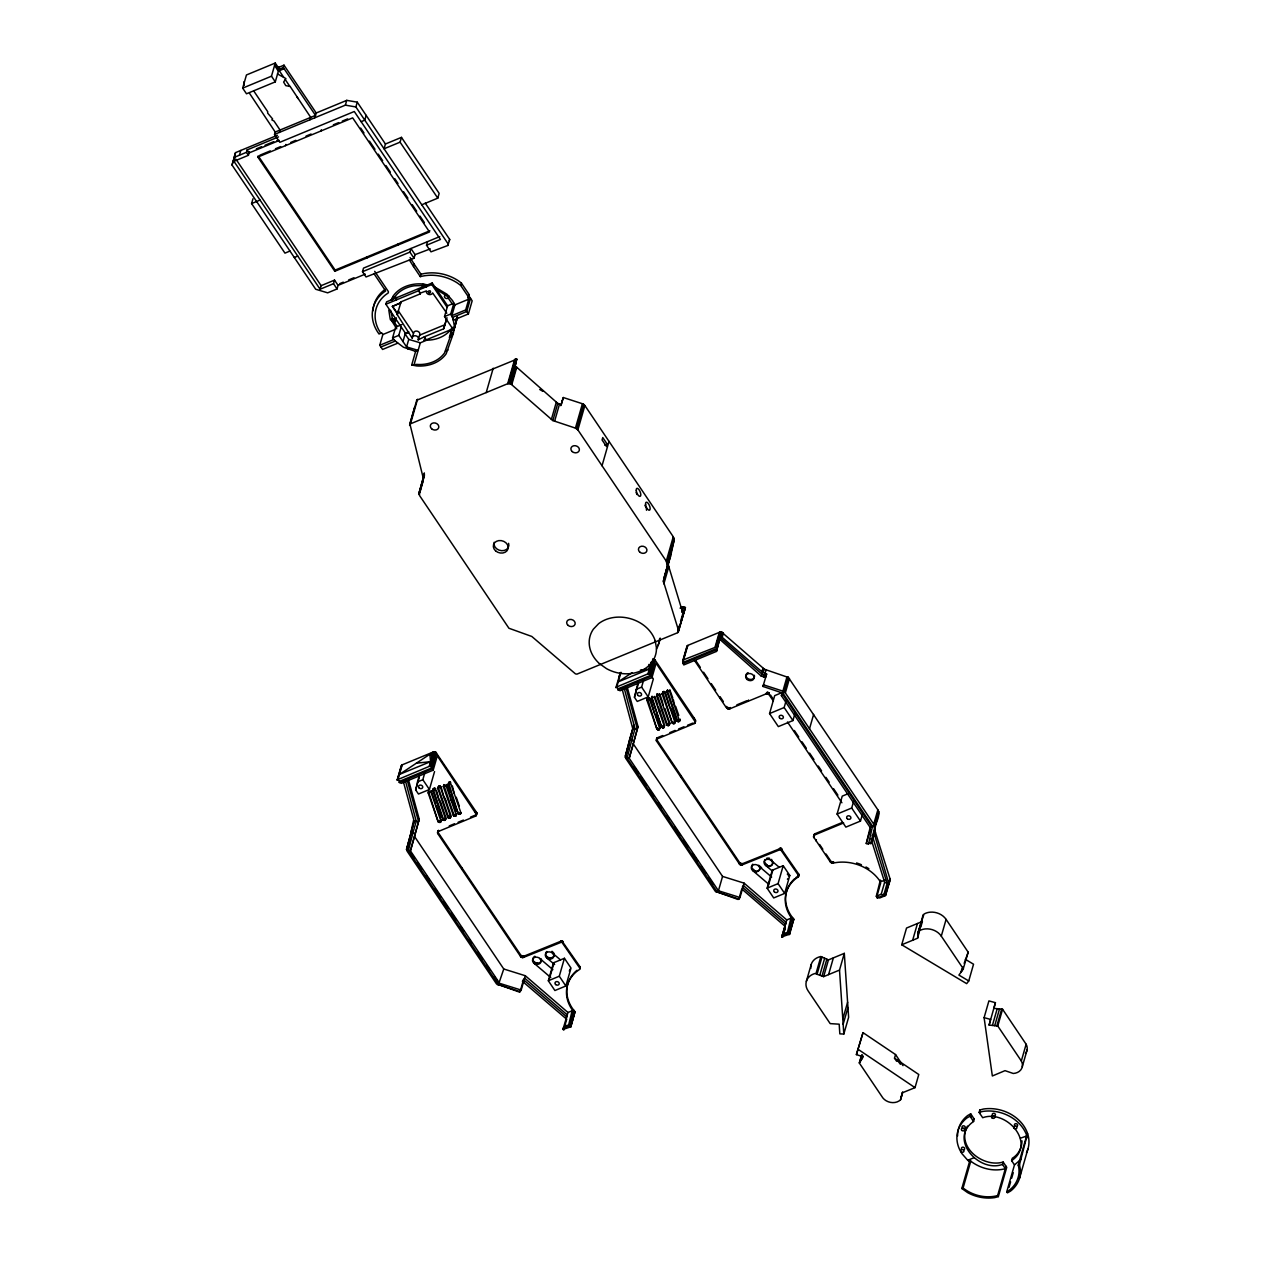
<?xml version="1.0" encoding="UTF-8"?>
<svg xmlns="http://www.w3.org/2000/svg" width="1261" height="1261" viewBox="0 0 1261 1261"><rect width="100%" height="100%" fill="white"/><g stroke="black" fill="none" stroke-linecap="round" stroke-linejoin="round"><path stroke-width="1.5" d="M560.782 405.679L563.304 397.53L582.424 403.741L584.868 405.522L673.264 536.776L674.036 540.606L663.428 581.416L678.528 630.437L677.315 632.849L576.939 674.131L575.442 673.863L531.795 636.458L508.924 628.246L419.677 495.731L419.109 492.783L424.232 474.01M670.411 557.047L674.036 540.606M873.999 832.859L888.989 884.119L884.655 882.259L870.988 838.817M887.366 886.909L890.124 879.106L875.449 832.528C872.975 824.915 881.565 817.002 877.861 809.814L788.424 677.488L764.45 669.244L721.796 632.265L719.29 632.376L687.797 645.411L687.087 647.728M563.241 1028.755L569.72 1026.202L570.051 1025.004L570.886 1026.785L562.958 1029.449L563.856 1026.848L568.664 1024.878L572.336 1009.982A38.744 31.667 16 0 1 576.671 971.474L579.587 969.425L579.713 968.038L561.728 942.062L523.551 957.398L520.856 956.91L437.662 833.489L438.261 831.519L475.444 816.151L476.532 814.59L437.299 755.828L433.185 770.187L401.376 783.333L399.248 782.466L399.595 781.284L432.602 767.618L429.686 766.199L397.341 779.787L399.595 781.284M782.372 934.968L788.85 932.415L789.67 934.196L781.757 936.86L782.64 934.275L787.447 932.289L791.12 917.409A38.744 31.667 16 0 1 795.47 878.901L798.465 876.742L798.512 875.449L780.512 849.473L742.335 864.81L739.655 864.321L656.445 740.916L657.044 738.946L694.244 723.562L695.331 722.017L656.083 663.254L651.969 677.598L620.16 690.744L618.048 689.893L618.379 688.695L651.385 675.045L648.485 673.626L616.125 687.198L618.379 688.695M782.356 692.226L781.379 695.646L870.169 827.468L866.275 843.53L868.498 844.098L872.533 826.16L782.971 693.187L762.968 686.441L766.625 674.068L761.912 671.766L720.394 635.765L716.484 651.417L683.761 664.941L682.674 661.19L683.683 659.755L717.304 646.53L721.418 632.187M694.244 723.562L695.347 719.842L655.326 660.417L652.599 659.267M965.359 959.322L973.539 964.224L968.747 980.963L966.667 983.643L901.725 944.773L917.598 938.216L918.355 931.422L923.982 914.099A15.085 12.326 16 0 1 930.192 912.176L932.478 912.129A15.085 12.326 16 0 1 946.097 919.395L968.18 952.197L963.105 969.331M923.147 914.682L918.26 932.431M667.053 564.975L666.281 561.129L577.885 429.891L575.442 428.11L552.854 420.575L510.563 383.707L507.694 383.707L409.935 424.043L423.16 477.746M868.498 844.098L868.845 842.915L870.91 843.625L874.535 827.988L873.747 824.158L785.351 692.904L782.908 691.123L763.535 684.833L762.968 686.441M438.261 831.519L438.607 830.337L438.008 832.292L521.203 955.712L523.882 956.201L561.854 940.816L580.06 966.84L579.824 968.322M406.531 849.347L414.286 820.785L406.531 849.347L407.208 851.317L496.456 983.832L519.327 992.06L520.43 990.468M410.755 834.01L410.708 835.507M625.424 755.78L625.992 758.728L715.255 891.259L738.111 899.471L739.214 897.879L738.883 899.077L717.21 892.031L627.111 758.239L631.95 739.498L629.665 739.293L625.424 755.78L633.589 726.399L629.475 740.759M625.377 757.278L629.538 741.436M410.692 833.332L413.75 819.634L403.347 781.631M514.52 368.165L514.756 366.32L516.758 367.266L557.772 403.378L561.255 404.702L563.304 397.53M516.238 362.191L510.563 383.707M416.571 400.32L516.821 359.149L510.201 383.596M716.484 651.417L720.157 637.609L762.274 674.414L764.324 675.108L766.168 670.001M717.304 646.53L717.068 648.375L683.178 662.388M427.558 284.891L422.514 283.961A34.756 28.404 16 0 0 393.101 296.13C390.012 306.612 395.702 291.701 392.124 299.172M396.238 299.472L395.197 297.391L392.313 297.817M402.968 341.542L405.38 333.172L385.882 304.232L386.575 301.852L432.224 282.968L447.608 305.808L444.518 316.558L452.21 328.033L451.533 332.983L444.566 352.891A32.912 26.891 16 0 1 416.729 364.413L411.716 365.012L415.61 351.425L418.148 350.369L420.307 342.834L426.328 340.344L424.468 336.734L443.651 328.806L447.009 317.756M456.104 322.17L453.629 330.445L457.554 317.157L455.678 323.257M456.86 319.537L457.239 316.763M432.822 790.253L442.8 819.682L444.897 820.312L445.574 818.925L435.628 790.158C434.604 788.046 431.577 791.561 433.311 788.755M433.169 789.055L443.131 818.484L445.779 818.688M443.368 786.423L444.471 785.256L446.205 785.997L456.151 814.748L455.473 816.151L453.377 815.52L443.415 786.754L443.888 784.594M443.746 784.894L453.724 814.322C455.552 817.096 457.932 811.186 456.025 815.725M448.081 784.468L449.2 783.302L450.934 784.027L460.88 812.793L460.202 814.18L458.106 813.566L448.144 784.799L448.853 782.387L448.144 784.799M541.032 961.055L540.906 961.97A4.319 3.531 16 0 1 537.943 964.271L536.855 964.318A4.319 3.531 16 0 1 532.505 960.409A4.319 3.531 16 0 1 536.697 957.162A4.319 3.531 16 0 1 541.032 961.055L541.363 959.936A4.319 3.531 16 0 0 541.205 958.927M541.379 959.857L541.253 960.772A4.319 3.531 16 0 1 538.289 963.089L537.186 963.12A4.319 3.531 16 0 1 533.387 957.477M554.146 954.687L553.689 956.689A4.319 3.531 16 0 1 550.726 958.99L549.638 959.022A4.319 3.531 16 0 1 546.596 957.761L546.249 955.759A4.319 3.531 16 0 1 546.833 951.503M646.909 700.044L648.012 698.893L649.746 699.619L659.708 728.385L659.014 729.772L656.918 729.157L646.972 700.391L647.681 697.979L646.972 700.391M651.574 697.995L652.678 696.844L654.412 697.569L664.358 726.336L663.68 727.723L661.584 727.093L651.622 698.342L652.095 696.182M656.634 695.788L657.738 694.622L659.471 695.363L669.433 724.113L668.756 725.516L666.643 724.886L656.697 696.119L657.17 693.96M657.028 694.259L666.99 723.688L669.087 724.318L669.78 722.931L664.799 708.54L664.452 709.738M662.151 693.834L663.254 692.683L664.988 693.408L674.934 722.175L674.257 723.562L672.16 722.931L662.198 694.165L663.239 691.58L662.892 692.778M666.911 691.548L676.889 720.977L679.537 721.182L669.717 691.454L668.377 690.713L666.911 691.548L667.258 690.35L677.236 719.779C679.222 722.537 681.539 716.437 679.301 721.418M759.989 867.883L759.689 869.396A4.319 3.531 16 0 1 756.742 871.698L755.638 871.729A4.319 3.531 16 0 1 751.304 867.836A4.319 3.531 16 0 1 755.481 864.573A4.319 3.531 16 0 1 759.816 868.482L759.973 867.946A4.319 3.531 16 0 0 759.39 866.039M1022.025 1140.858C1021.914 1147.809 1018.368 1154.729 1012.299 1158.26L1011.606 1160.656L1014.475 1164.896L1006.751 1191.803L1007.46 1192.859L1010.55 1191.078A36.143 29.539 16 0 0 1020.559 1170.681L1019.503 1164.644L1027.573 1133.529M456.403 318.954L453.314 333.503L446.173 353.789A34.756 28.404 16 0 1 416.76 365.942L411.716 365.012M401.25 766.656L402.212 764.844L433.232 752.013L431.057 761.423L399.469 774.412L433.232 752.013L435.896 752.36L476.563 812.431L476.248 814.685M648.485 673.626L651.905 661.662L649.856 668.834L618.253 681.838L632.06 672.665M434.556 771.559L429.418 789.496L418.463 794.02L415.657 789.859L419.33 775.074M651.149 675.707L653.34 678.97L648.201 696.907L637.246 701.431L634.441 697.27L638.113 682.485M900.575 1099.75L902.261 1092.83L915.013 1087.644L918.78 1074.498L894.506 1058.152L895.546 1054.559L863.013 1032.649L856.392 1054.606L863.218 1056.828L859.293 1062.944L882.858 1097.937A11.207 9.158 16 0 0 900.575 1099.75L902.703 1092.31M984.1 1017.643L992.344 1075.98L1005.017 1070.652L1013.245 1073.474A11.207 9.158 16 0 0 1021.331 1060.99L997.766 1025.997L989.113 1025.083L990.61 1019.424L984.1 1017.643L988.908 1000.903L995.418 1002.668L993.904 1008.343L1002.574 1009.257L1026.123 1044.234A11.207 9.158 16 0 1 1025.461 1053.313M419.219 819.114L410.424 850.86L499.655 983.344L521.187 990.074L525.301 975.73L503.769 969L414.538 836.5L419.219 819.114L408.548 780.118M638.003 726.525L629.207 758.271L718.439 890.77L739.986 897.485L744.1 883.141L722.553 876.411L633.321 743.927L638.003 726.525L627.332 687.544M334.528 280.115L333.503 283.693L320.105 289.242L321.129 285.664L334.528 280.115L338.074 285.364L337.05 288.958L327.671 292.836L315.707 289.258L232.04 165.049L235.539 152.628L277.452 135.242M433.122 754.251L429.15 766.42M651.338 661.82L647.949 673.847M452.935 332.825L451.895 336.419L449.357 337.459L451.69 329.326L426.502 339.745M244.051 81.666L244.193 85.291M274.567 65.446L278.382 71.105L275.292 81.87L246.494 93.787L242.664 88.128L246.447 74.966L275.245 63.05L278.271 67.527L277.578 69.922L283.315 67.558L283.993 65.162L278.271 67.527M232.04 165.049L233.411 160.257M235.539 152.628L234.168 157.404L246.415 152.329L247.093 149.933L278.508 136.897M320.105 289.242L233.931 161.298L234.956 157.704M239.432 155.229L240.804 150.437M233.931 161.298L248.417 155.292L249.442 151.714M275.292 81.87L271.478 76.196L275.245 63.05M278.492 69.544L279.185 67.148M257.874 157.073L258.221 155.875L335.142 270.09L334.796 271.288L429.512 231.961L352.67 117.872L257.874 157.073L334.796 271.288M289.967 251.049L284.954 253.13L251.585 203.588L252.957 198.797M274.52 134.407L345.372 105.152L355.886 106.949L448.317 244.193L447.907 245.454L430.978 251.837L426.517 245.233L440.452 239.464L354.278 111.504L279.832 142.304L274.52 134.407L275.213 132.027L249.536 93.346M276.868 141.421L277.215 140.223M279.375 132.421L280.052 130.025L274 121.024L271.856 119.89L272.581 118.912L267.647 113.112L267.742 111.725L253.666 90.839M285.522 145.645L285.869 144.448M310.017 119.763L310.71 117.368L290.14 86.457L285.774 85.638L283.63 82.075L285.916 78.592L277.483 73.926M314.84 117.777L316.212 113.001L283.993 65.162M321.003 130.971L321.35 129.773M345.372 105.152L346.743 100.36L357.257 102.157L385.425 144.006L384.053 148.782L400.084 142.162L401.455 137.37L385.425 144.006M355.886 106.949L357.257 102.157M366.147 115.382L364.776 120.158L361.135 121.671M414.034 258.237L409.904 252.105L410.928 248.512L415.058 254.643L414.034 258.237L366.037 276.963L362.49 271.714L363.515 268.12L439.742 236.595M366.919 258.016L367.25 256.818L429.859 230.763M397.861 245.06L398.192 243.862M392.344 299.614L393.038 297.218M397.735 343.181L382.572 349.455L379.75 345.278L382.84 334.528L381.736 332.888L379.041 334.007A40.384 32.991 16 0 1 385.63 290.976L373.934 273.605M392.392 306.439L400.872 302.735L392.392 306.439L397.451 313.942M396.033 299.897L396.726 297.501L393.385 297.612M392.218 318.135L391.541 320.53L396.742 328.806M390.626 310.332L392.486 318.592C388.908 322.39 397.262 323.226 395.418 319.474C389.066 316.196 391.541 327.166 388.814 310.19M392.108 321.366L392.439 318.592M392.549 321.697L392.786 318.986M393.069 321.902L393.243 319.301M393.621 322.012L394.315 319.616L396.332 318.45M394.851 319.6L394.173 321.996L397.215 326.52M394.677 321.854L395.371 319.459M395.119 321.602L395.796 319.206M397.231 314.651L398.318 310.836L413.498 333.377L412.158 338.043L397.231 314.651L401.124 301.631M395.45 321.256L396.395 317.993M454.354 326.126L453.298 320.199L468.398 313.942L465.703 309.938L468.777 299.172L467.689 297.549L468.603 297.17L460.691 285.427L457.601 283.126A39.69 32.439 16 0 0 420.307 276.632L413.529 266.575L414.223 264.195L410.046 257.528M421.773 204.771L437.788 198.15L439.159 193.359L401.455 137.37M408.123 349.187L398.807 335.363L401.219 326.993M426.517 245.233L427.542 241.639M420.307 276.632L420.985 274.252L414.223 264.195M401.156 301.773L420.339 293.845L418.542 289.998L431.782 284.513L432.224 282.968M420.339 293.845L418.542 289.998M408.517 332.605L405.128 334.007L408.753 339.382L406.594 346.917L418.148 350.369L414.27 363.956M424.468 336.734L418.195 339.855L419.74 334.827A3.231 2.648 16 0 0 417.218 331.17A3.231 2.648 16 0 0 413.498 333.377M447.907 245.454L449.688 239.417L425.256 203.147M409.652 424.516L416.918 399.69M409.604 425.414L414.522 407.492M410.566 423.617L417.549 399.248M443.651 328.806L446.489 319.222M465.703 309.938L451.848 315.628L454.937 304.878L452.526 300.607L446.961 294.239L435.029 287.13M460.691 285.427L461.368 283.031L458.279 280.73A39.69 32.439 16 0 0 420.985 274.252M468.603 297.17L469.281 294.775L461.368 283.031M470.526 298.353L466.759 311.499L452.447 317.425L450.744 314.005L453.834 303.239L447.608 305.808M468.398 313.942L472.166 300.796L468.367 295.153L469.281 294.775M423.349 476.295L424.311 472.891M419.109 492.783L424.484 474.041M419.015 493.76L424.374 475.019M419.661 492.641L424.437 475.523M419.204 494.769L422.955 481.655M486.21 392.597L493.209 368.228M507.694 383.707L514.677 359.353M508.372 383.517L515.355 359.149M508.719 383.454L515.717 359.101M509.097 383.439L516.08 359.086M509.46 383.454L516.443 359.101M509.838 383.502L516.821 359.149M397.12 780.275L401.361 765.585M397.341 779.787L401.581 765.285M510.91 383.848L515.828 366.667M511.225 384.038L516.159 366.841M398.098 779.203L402.212 764.844M511.824 384.463L516.758 367.266M415.657 789.859L419.125 777.769M429.418 789.496L422.829 779.708L424.878 772.536M429.686 766.199L433.8 751.855M430.001 766.184L434.115 751.824M430.316 766.184L434.43 751.84M406.657 850.103L410.676 835.255M430.631 766.231L434.746 751.871M406.736 850.355L410.329 837.808M430.931 766.294L435.061 751.95M431.246 766.404L435.36 752.06M431.53 766.546L435.644 752.202M431.782 766.72L435.896 752.36M432.034 766.909L436.148 752.549M432.428 767.35L436.495 752.959M433.185 770.187L432.602 767.618M414.538 836.5L410.424 850.86L408.312 850.828L413.167 832.071L410.865 831.882M428.173 792.964L429.229 791.482L430.963 792.207L440.909 820.974L440.231 822.361L438.134 821.731L428.173 792.964L428.661 790.82M430.71 791.924L431.057 790.726M430.963 792.207L431.309 791.01L435.739 803.824M432.838 790.915L433.548 788.519M433.516 789.528L433.863 788.33M433.894 789.433L434.225 788.235M434.288 789.418L434.619 788.22M434.682 789.496L435.029 788.298M435.045 789.654L435.392 788.456M435.376 789.875L435.723 788.677M437.914 788.708L438.592 787.321L440.688 787.936L450.65 816.702L449.956 818.09L447.86 817.459L437.914 788.708L438.623 786.297M450.508 817.664L450.855 816.466L448.207 816.277L438.261 787.51L438.938 786.123M438.954 787.211L439.301 786.013M439.348 787.195L439.695 785.997M439.758 787.274L440.089 786.076M440.121 787.431L440.467 786.233L440.452 787.652M435.943 806.583L436.274 805.401L440.641 817.979M439.001 799.915L436.527 790.584M443.415 786.754L443.762 785.556M440.593 804.534L440.94 803.352M445.953 785.713L446.299 784.515M446.205 785.997L446.552 784.799L449.31 792.775M551.356 419.503L556.274 402.306M444.108 797.803L441.035 786.738M448.821 783.412L449.168 782.214M552.854 420.575L557.772 403.378M438.134 821.731L428.456 791.435M449.2 783.302L449.531 782.104M438.387 822.014L438.481 820.533M449.594 783.286L449.925 782.088M438.702 822.251L438.718 820.816M449.988 783.365L450.335 782.167M439.08 822.408L439.049 821.053M450.35 783.522L450.697 782.324M439.474 822.471L441.271 820.438M554.572 421.332L559.506 404.135M439.868 822.456L440.215 821.274M445.669 802.327L446.016 801.129M440.231 822.361L440.578 821.163M437.409 832.733L438.103 830.668M440.546 822.188L441.255 819.776M437.914 831.74L438.245 830.542M440.783 821.936L441.318 820.107M437.662 833.489L438.008 832.292M442.8 819.682L443.131 818.484M443.037 819.965L443.383 818.767M443.368 820.202L443.699 819.004M443.73 820.359L444.077 819.161M444.124 820.422L444.471 819.224M444.534 820.407L444.865 819.224M444.897 820.312L445.243 819.114M445.212 820.139L445.921 817.727L439.868 800.262M445.448 819.886L445.937 818.389M451.186 800.372L451.517 799.175L455.883 811.769M454.244 793.61L452.368 786.029M447.86 817.459L448.207 816.277M448.112 817.758L448.459 816.561M448.427 817.979L448.774 816.781M448.806 818.137L449.152 816.939M449.2 818.216L449.546 817.018M449.594 818.2L449.941 817.002M449.956 818.09L450.303 816.892M450.272 817.916L450.618 816.718M455.899 798.418L456.246 797.22L459.351 806.205M453.377 815.52L453.724 814.322M453.629 815.804L453.96 814.606M453.944 816.025L454.291 814.827M454.307 816.182L454.654 814.984M454.717 816.261L455.048 815.063M455.111 816.245L455.442 815.047M455.473 816.151L455.82 814.953M455.788 815.962L456.135 814.764M458.106 813.566L448.617 782.64M458.342 813.849L458.437 812.368M458.673 814.07L458.689 812.651M459.036 814.228L459.02 812.872M459.445 814.307L460.848 812.809L460.517 814.007M459.839 814.291L460.17 813.093M460.202 814.18L460.549 812.998M575.442 428.11L582.424 403.741M576.403 428.535L583.386 404.166M576.624 428.677L583.607 404.308M576.844 428.819L583.827 404.45M577.885 429.891L584.868 405.522M475.003 811.832L475.35 810.634M475.444 816.151L475.791 814.953L470.479 817.144M476.217 813.629L476.563 812.431M475.901 815.883L476.437 814.511M476.453 814.102L476.8 812.904M476.264 815.52L476.863 813.156M461.825 869.349L462.156 868.167M607.156 444.093L606.462 446.489L602.08 439.963L602.758 437.567L607.156 444.093L604.713 445.101M602.033 465.75L609.016 441.382M503.769 969L498.426 984.62L408.312 850.828L408.659 849.63L406.562 849.599M520.509 956.484L520.84 955.302M520.856 956.91L521.203 955.712M521.077 957.083L521.423 955.885M521.329 957.241L521.676 956.043M521.597 957.367L521.928 956.169M521.865 957.462L522.212 956.264M522.149 957.525L522.495 956.327M522.448 957.572L522.779 956.374M522.732 957.572L523.079 956.374M523.016 957.54L523.362 956.358M523.551 957.398L523.882 956.201M497.417 984.809L498.773 983.422L498.426 984.62L520.099 991.666L523.52 979.702L566.662 1016.792M615.904 687.686L620.365 672.696L618.993 676.921M537.202 964.302L537.549 963.105M616.881 686.615L620.995 672.271M550.095 959.006L550.442 957.824M666.281 561.129L673.264 536.776M666.911 562.374L673.894 538.021M667.085 563.036L673.989 538.337M667.164 563.683L674.131 538.999M548.33 980.759L553.469 962.821L564.424 958.281L571.012 968.07L565.858 985.992L554.903 990.531L548.33 980.759L559.285 976.219L564.424 958.281M663.664 579.004L670.647 554.635M663.428 580.596L670.411 556.227M548.929 980.506L554.068 962.569M663.428 581.416L670.411 556.637M663.491 582.235L668.362 564.219M560.53 942.109L560.861 940.911M560.909 941.999L561.24 940.801M561.098 941.983L561.444 940.785M663.853 583.859L668.787 566.662L668.377 564.629M561.318 941.983L561.649 940.785M561.523 942.014L562.059 940.864M561.917 942.14L562.264 940.942M562.107 942.219L562.453 941.021M562.438 942.456L562.627 941.132M562.69 942.755L563.036 941.557M634.441 697.27L638.397 683.446M648.201 696.907L641.613 687.119L643.662 679.947M599.464 663.649L606.525 668.645A34.079 27.837 16 0 0 656.461 647.981L655.153 640.604A34.079 27.837 16 0 0 598.628 623.675L593.395 629.144A34.079 27.837 16 0 0 599.464 663.633M629.665 739.293L633.779 724.949M648.784 673.595L652.899 659.251M649.1 673.595L653.214 659.251M625.519 757.782L629.444 742.414M649.415 673.642L653.529 659.298M649.73 673.721L653.844 659.361M650.03 673.831L654.144 659.471M650.313 673.957L654.427 659.613M650.581 674.131L654.695 659.787M650.818 674.32L654.932 659.976M651.212 674.777L655.294 660.386M651.969 677.598L651.385 675.045M633.321 743.927L629.207 758.271L625.346 757.026M647.65 699.004L647.996 697.806M648.012 698.893L648.359 697.696M648.406 698.878L648.753 697.68M648.8 698.957L649.147 697.759M649.179 699.114L649.525 697.916L649.746 699.619M649.494 699.335L649.841 698.137M651.622 698.342L651.905 696.813M654.412 697.569L654.758 696.371L657.564 704.505M653.088 709.281L653.434 708.083M656.697 696.119L657.407 693.708M579.713 968.038L580.06 966.84M681.917 612.373L683.557 606.699L685.417 607.503L678.308 632.06M579.682 969.331L580.265 967.502M562.958 1029.449L567.97 1012.504L572.778 1010.534M658.904 694.843L659.251 693.645M659.235 695.079L659.566 693.881M659.471 695.363L659.818 694.165L662.671 702.377M677.851 630.973L679.474 625.346M680.546 621.61L683.761 610.356M563.699 1029.796L566.772 1019.03M677.772 632.596L685.417 607.503M563.966 1029.811L565.511 1024.436M654.727 714.01L650.644 700.044M677.977 632.439L685.133 607.897M662.198 694.165L662.923 691.769M663.254 692.683L663.601 691.485M663.649 692.667L663.995 691.469M664.043 692.746L664.389 691.548M664.421 692.888L664.768 691.706L664.736 693.124M569.294 1025.682L573.755 1010.14M659.377 711.961L659.724 710.763M664.988 693.408L665.335 692.21L669.969 707.784M570.366 1027.274L573.96 1014.727M570.934 1026.233L575 1011.748L572.683 1008.784A38.744 31.667 16 0 1 577.018 970.276M662.892 705.214L663.239 704.032M570.823 1026.911L575 1011.748M666.927 692.21L667.652 689.799M656.918 729.157L647.445 698.231M657.17 729.441L657.265 727.96M657.485 729.662L657.517 728.243M657.864 729.82L657.832 728.464M658.258 729.898L660.102 727.534L655.688 714.609M669.465 691.17L669.812 689.972M658.652 729.883L658.999 728.685M669.717 691.454L670.064 690.256M656.193 740.16L656.76 738.237L656.792 739.718L739.986 863.123L742.682 863.627L780.843 848.29L798.843 874.251L798.812 875.544L795.801 877.703M659.014 729.772L659.361 728.574M656.54 739.277L657.028 737.953M659.33 729.599L660.039 727.187M656.445 740.916L656.792 739.718M657.044 738.946L657.391 737.748L662.703 735.541M661.584 727.093L651.969 697.144M668.298 702.976L668.645 701.794M661.836 727.392L661.915 725.91M662.151 727.613L662.167 726.194M662.514 727.77L662.498 726.415M662.923 727.849L664.705 725.138L663.995 727.55M663.318 727.833L663.649 726.635M682.674 661.19L687.056 645.979M663.68 727.723L664.027 726.525M682.753 661.647L687.371 645.648M682.973 662.072L687.797 645.411M673.027 701.021L673.374 699.839L674.698 705.829M666.643 724.886L666.99 723.688M666.896 725.17L667.242 723.972M667.227 725.39L667.558 724.192M667.589 725.548L667.936 724.35M667.983 725.627L668.33 724.429M668.377 725.611L668.724 724.413M668.756 725.516L669.087 724.318M669.055 725.327L669.78 722.931M669.449 724.791L669.796 723.593M672.16 722.931L662.687 692.005M672.412 723.215L672.507 721.733M672.728 723.451L672.744 722.017M673.106 723.609L673.075 722.254M673.5 723.672L675.297 721.639L674.95 722.837M673.894 723.656L674.241 722.458M674.257 723.562L674.603 722.364M674.572 723.388L675.281 720.977L670.931 708.398M676.889 720.977L677.236 719.779M677.141 721.26L677.472 720.063M677.456 721.481L677.803 720.299M677.819 721.639L678.166 720.441M678.229 721.718L678.56 720.52M678.623 721.702L678.954 720.504M678.985 721.607L679.332 720.409M679.537 721.182L680.073 719.353M693.786 719.243L694.133 718.061M715.176 646.735L719.29 632.376M715.838 646.53L719.952 632.187M716.201 646.483L720.315 632.124M695 721.04L695.347 719.842M694.701 723.294L695.032 722.096M716.563 646.467L720.677 632.108M694.89 723.12L695.583 720.315M716.942 646.483L721.056 632.124M695.174 722.726L695.646 721.056M720.756 635.859L721.796 632.265M680.609 776.776L680.94 775.578M721.119 635.97L722.143 632.376M721.465 636.111L722.49 632.533M721.796 636.285L722.821 632.707M722.38 636.726L723.42 633.132M719.732 697.9L720.078 696.702L723.341 701.557M726.714 708.115L726.62 706.412L726.998 708.335L730.024 708.729L766.767 693.597L768.674 694.165L773.356 700.99M727.613 708.682L727.96 707.484M727.96 708.808L728.306 707.61M728.306 708.887L728.653 707.689M728.669 708.934L729.016 707.736M729.031 708.95L729.362 707.752M729.378 708.918L729.725 707.72M730.024 708.729L730.371 707.531M748.167 701.226L748.514 700.028M761.912 671.766L762.937 668.172M764.45 669.244L761.124 675.991L719.905 639.453M766.31 693.723L766.641 692.525M766.767 693.597L767.114 692.399M767.019 693.582L767.366 692.384M767.287 693.582L767.618 692.384M767.539 693.613L767.886 692.415M767.791 693.676L768.138 692.478M768.028 693.771L768.375 692.573M768.264 693.881L768.611 692.683M768.485 694.007L768.832 692.809M768.674 694.165L769.021 692.967L768.989 694.527M722.553 876.411L718.439 890.77L716.201 892.221M794.997 713.395L792.933 720.567L778.336 726.604L769.557 713.568L774.695 695.631L782.813 692.273M782.908 691.123L787.022 676.779M781.379 695.646L784.31 691.832L788.424 677.488M783.885 691.548L787.999 677.204M784.106 691.69L788.22 677.346M785.351 692.904L789.465 678.56M739.293 863.911L739.624 862.713M792.933 720.567L784.153 707.531L786.218 700.344M739.655 864.321L739.986 863.123M739.876 864.494L740.207 863.296M740.112 864.652L740.459 863.454M740.38 864.778L740.727 863.58M740.648 864.873L740.995 863.675M740.932 864.951L741.279 863.753M741.232 864.983L741.578 863.785M741.515 864.983L741.862 863.785M741.799 864.967L742.146 863.769M742.335 864.81L742.682 863.627M739.734 896.082L741.799 888.91M755.686 872.36L752.943 869.255A4.319 3.531 16 0 1 751.761 865.724M772.095 870.847L765.38 865.172L765.033 863.186A4.319 3.531 16 0 1 764.954 859.608M768.469 867.032L765.033 863.186M771.637 859.372L771.48 859.97A4.319 3.531 16 0 1 772.158 860.759M809.515 728.779L813.629 714.42M767.114 888.17L772.252 870.232L783.207 865.692L789.796 875.481L784.657 893.418L773.702 897.942L767.114 888.17L778.069 883.63L783.207 865.692M767.713 887.917L772.851 869.98M779.314 849.52L779.661 848.322M779.692 849.41L780.228 848.196M780.102 849.41L780.433 848.212M780.307 849.425L780.654 848.227M780.512 849.473L780.843 848.29M780.89 849.646L781.048 848.354M781.063 849.756L781.41 848.558M781.221 849.882L781.568 848.685M781.473 850.166L781.82 848.968M798.512 875.449L798.843 874.251M798.465 876.742L799.048 874.787M781.757 936.86L785.461 924.203L742.303 887.113L743.407 885.537L786.076 922.311L784.831 926.11L742.477 889.588M782.64 934.275L786.754 919.915L791.561 917.945M782.482 937.207L785.051 928.238M782.608 937.222L785.177 928.254M872.202 835.365L887.129 883.315L883.709 895.278L877.278 897.942L876.3 896.256L880.052 881.266A39.39 32.187 16 0 0 836.09 862.556L832.638 863.107L830.416 862.098L813.534 836.878L815.016 833.742L842.175 822.503M813.597 837.146L814.322 834.215M813.534 836.878L814.527 834.025M813.849 837.651L814.196 836.453M814.18 835.223L815.016 833.742M788.093 933.093L792.538 917.551M782.025 936.166L788.503 933.613L788.85 932.415M789.15 934.685L793.784 919.159L791.467 916.211A38.744 31.667 16 0 1 794.698 878.649M816.04 840.882L816.371 839.7M789.607 934.322L793.784 919.159M862.54 813.897L860.475 821.069L845.863 827.121L837.083 814.07L842.238 796.132L848.716 793.453M829.974 861.594L830.321 860.396L826.034 854.028M830.967 862.524L831.298 861.342M831.267 862.697L831.614 861.515M831.598 862.855L831.945 861.657M831.929 862.965L832.276 861.767M832.292 863.044L832.623 861.846M832.638 863.107L833.694 861.909L833.348 863.091M833.001 863.123L833.332 861.925M860.475 821.069L851.695 808.033L853.76 800.861M806.362 981.31L811.17 964.57M816.072 973.303L820.879 956.563L828.445 959.905L844.303 953.348L848.621 1017.296L843.814 1034.036L839.826 1033.862L839.18 1024.184L830.179 1023.617L808.08 990.815A15.085 12.326 16 0 1 808.112 977.905L809.467 976.455A15.085 12.326 16 0 1 814.984 973.524L823.638 976.644L839.511 970.087L844.303 953.348M817.191 973.823L821.983 957.083M819.871 974.989L824.678 958.25M822.03 975.935L826.838 959.195M823.638 976.644L828.445 959.905M828.587 974.611L833.379 957.856M866.275 843.53L869.223 833.285M869.712 831.582L870.389 829.186L869.27 833.379M870.169 827.468L874.567 826.05L878.602 811.375M873.747 824.158L877.861 809.814M874.377 825.403L878.491 811.059M874.645 826.712L878.728 812.037M874.535 827.988L878.649 813.644M870.91 843.625L875.244 827.673M873.983 833.663L875.008 829.675M874.062 834.483L875.039 830.495M874.425 836.122L875.449 832.528M876.694 896.949L880.667 883.126M877.278 897.942L877.609 896.744M842.805 1018.998L847.613 1002.259M843.152 1024.263L847.959 1007.523M876.3 896.256L881.234 894.222L884.655 882.259M878.003 897.422L879.689 897.974L884.796 895.862L886.341 890.487M884.796 895.862L889.368 881.266M885.254 895.625L890.124 879.106M885.632 895.278L890.171 880.083M856.392 1054.606L863.013 1032.649M859.293 1062.944L861.436 1055.504M859.718 1062.298L861.846 1054.858M860.68 1060.8L862.272 1055.221M861.72 1059.161L862.792 1055.441M901.725 944.773L906.533 928.033L922.39 921.46L920.798 927.04M912.649 940.249L917.456 923.509M917.976 934.827L922.232 919.947M917.598 938.216L919.884 929.325M968.747 980.963L958.912 975.084L963.388 968.937L941.289 936.135L946.097 919.395M901.016 1097.905L902.577 1092.168M960.898 972.341L961.97 968.621M962.033 970.797L963.105 967.077M964.161 963.357L968.18 952.197M989.113 1025.083L995.418 1002.668M992.407 1025.429L997.215 1008.69M994.724 1025.682L999.516 1008.942M1003.173 1162.043L1006.735 1167.339L998.334 1196.626L994.724 1197.619A36.143 29.539 16 0 1 967.581 1192.591L961.828 1188.508L963.089 1187.988L970.797 1161.082L969.536 1161.602L967.802 1160.356L962.001 1153.72A36.143 29.539 16 0 1 966.903 1117.971L969.993 1116.19L970.686 1113.81L974.249 1119.106L973.571 1121.502C948.461 1138.573 978.583 1173.156 1002.479 1164.423L1003.173 1162.043C983.344 1168.017 955.964 1147.037 967.423 1126.12M996.836 1025.902L1001.644 1009.163M970.702 1117.246L971.396 1114.85M997.766 1025.997L1002.574 1009.257M1011.606 1160.656C1036.715 1143.569 1006.577 1108.986 982.697 1117.719L979.119 1112.423L979.813 1110.027L983.422 1109.034A36.143 29.539 16 0 1 1019.692 1120.95A36.143 29.539 16 0 1 1026.486 1152.649M979.829 1113.463L979.813 1110.027M961.828 1188.508L969.536 1161.602M1021.331 1060.99L1026.123 1044.234M1022.293 1066.664L1027.1 1049.924M998.334 1196.626L997.624 1195.586L1006.026 1166.283M1009.036 1187.358L1010.613 1181.872M1011.669 1178.215L1013.245 1172.714M1006.751 1191.803C1015.988 1186.885 1021.174 1175.299 1018.242 1165.164L1025.95 1138.273L1025.619 1136.366L1026.17 1137.186M1019.503 1178.341L1027.904 1149.039M455.489 324.329L453.771 330.303L452.21 328.033M449.279 240.678L449.688 239.417M766.625 674.068L765.474 677.409L761.124 675.991M562.075 401.203L562.374 400.352M683.352 614.674L668.787 566.662M451.075 331.485L453.266 327.009M394.63 297.155L394.693 297.013A32.912 26.891 16 0 1 414.16 285.79L422.419 285.49M438.387 786.549L438.261 787.51M391.241 299.913L392.108 298.242M763.409 676.731L764.324 675.108L763.725 676.763L765.459 677.346M418.195 339.855L418.4 339.493A3.231 2.648 16 0 0 415.878 335.836A3.231 2.648 16 0 0 412.158 338.043M885.774 895.089L884.04 894.081M520.099 991.666L521.187 990.074M738.883 899.077L739.986 897.485M1021.268 1159.111L1014.475 1164.896M574.48 1012.93L575.063 1012.031M793.264 920.341L793.847 919.442M918.355 931.422L919.19 930.839A15.085 12.326 16 0 1 925.385 928.916L927.686 928.868A15.085 12.326 16 0 1 941.289 936.135M970.686 1113.81L967.597 1115.591A36.143 29.539 16 0 0 957.588 1135.988M972.578 1120.067L974.249 1119.106M416.351 763.22L430.521 761.644L430.033 755.449L432.539 754.409M278.382 71.105L284.103 68.74M242.664 88.128L271.478 76.196M316.212 113.001L346.743 100.36M256.393 148.845L261.594 146.686M265.062 145.251L273.747 141.658M279.311 140.412L249.095 152.912L247.093 149.933M259.955 155.166L270.311 150.879M275.497 148.735L280.683 146.591M290.724 142.446L295.831 140.318M306.029 136.109L311.104 134.013M333.377 124.792L338.736 122.585M342.298 121.103L347.658 118.881M251.585 203.588L260.05 200.073M294.302 257.496L297.754 256.062M335.142 270.09L367.25 256.818M362.49 271.714L409.904 252.105M339.729 283.63L343.291 282.165M348.635 279.958L353.963 277.735M338.074 285.364L365.249 274.126M385.882 304.232L418.305 290.834M420.575 293.009L426.439 290.913A3.231 2.648 16 0 0 428.661 294.412A3.231 2.648 16 0 0 432.602 292.915L446.804 313.232M405.38 333.172L408.753 331.769M380.917 347.011L395.308 341.053L403.41 347.201L415.61 351.425M419.535 335.19L444.818 324.739M680.073 608.133L683.557 606.699M618.048 689.893L651.039 676.243M682.847 663.585L716.721 649.573M399.248 782.466L432.255 768.816M636.127 689.389L641.613 687.119M417.344 781.978L422.829 779.708M669.796 732.625L675.108 730.418M678.639 728.953L683.951 726.762M687.497 725.296L692.809 723.089M736.834 704.867L746.843 700.722M449.231 825.939L454.543 823.732M458.09 822.267L463.402 820.076M769.557 713.568L784.153 707.531M837.083 814.07L851.695 808.033M814.685 834.94L843.641 822.96M788.472 876.017L789.796 875.481M880.414 881.912L885.348 879.863M967.754 1160.293L974.107 1157.677M968.653 1160.971L969.914 1160.451M1025.792 1137.343L1027.053 1136.823M1025.95 1138.273L1027.211 1137.737M1018.242 1165.164L1019.503 1164.644M275.213 132.027L315.518 115.382L283.315 67.558M401.896 324.597L395.655 327.166L392.565 337.932L393.668 339.556L379.75 345.278M382.84 334.528L395.008 329.515M454.937 304.878L468.777 299.172M398.807 335.363L392.565 337.932L395.308 341.053M444.518 316.558L450.744 314.005L451.848 315.628M445.48 351.047L448.018 350.006M563.588 1027.557L568.443 1025.634M415.058 254.643L430.3 248.89M1020.464 1138.179L1026.895 1135.925A36.143 29.539 16 0 0 982.745 1111.43L979.119 1112.423M997.624 1195.586C985.834 1198.754 972.578 1195.554 963.089 1187.988M820.879 956.563L819.776 956.784A15.085 12.326 16 0 0 814.259 959.716L812.919 961.166A15.085 12.326 16 0 0 810.807 968.385M640.446 670.048L649.32 669.055L648.942 664.421M633.889 740.885L631.603 740.68L635.024 728.732L623.974 687.34M413.955 821.116L418.526 821.51L407.35 780.654M415.105 833.458L412.82 833.269L416.24 821.321L405.191 779.928M420.307 342.834L408.753 339.382M436.558 289.415L445.464 295.106M680.735 606.825L683.21 607.897M881.234 894.222L883.709 895.278M539.708 389.476L542.876 391.351M858.205 1049.388L915.013 1087.644M969 1159.789C978.851 1168.08 992.754 1172.115 1005.348 1168.679L1002.479 1164.423M771.306 860.569L779.282 867.316M765.726 863.974L768.627 866.433M552.507 953.143L560.499 959.905M546.596 957.761L554.635 964.555M758.696 865.251L761.612 867.741M758.523 865.85L771.653 877.073M752.943 869.255L755.859 871.761M752.596 870.453L768.658 884.182M539.74 958.439L552.87 969.662M534.16 961.844L537.076 964.334M533.813 963.041L549.875 976.755A4.319 3.531 16 0 0 550.773 977.401M744.1 883.141L786.754 919.915M525.301 975.73L567.97 1012.504M297.076 97.144L298.022 98.547M448.159 298.053L452.273 303.885M787.305 874.094L787.999 874.898M546.249 955.759L546.943 956.563A4.319 3.531 16 0 0 549.969 957.84L551.073 957.793A4.319 3.531 16 0 0 554.036 955.491L554.162 954.577A4.319 3.531 16 0 0 553.547 952.749M787.447 932.289L788.503 933.613M568.664 1024.878L569.72 1026.202M897.012 1059.839L900.433 1064.316M285.254 79.585L289.872 86.41M374.69 271.32L388.372 291.575L388.325 292.867L385.33 295.011A38.744 31.667 16 0 0 378.599 329.61L380.822 333.267M246.415 152.329L248.417 155.292M782.64 694.385L872.186 827.358M400.084 142.162L437.788 198.15M770.424 694.953L772.599 698.184M794.367 730.497L798.717 736.96M801.98 741.799L806.331 748.262M809.594 753.116L813.944 759.579M818.31 766.042L821.573 770.881M825.923 777.343L829.186 782.198M833.537 788.661L837.887 795.124M787.495 722.001L841.907 802.784M360.693 128.086L363.988 132.972M369.473 141.122L374.974 149.271M378.268 154.157L382.65 160.683M385.945 165.569L390.343 172.095M394.725 178.605L398.019 183.507M403.504 191.656L407.902 198.166M412.3 204.692L416.682 211.218M419.976 216.104L424.374 222.614M695.883 660.78L700.281 667.321M703.575 672.208L707.973 678.749M711.283 683.635L715.681 690.177M819.603 844.476L822.818 849.252M694.464 660.386L726.273 707.61M431.782 284.513L447.166 307.353M274.914 64.248L277.924 68.725M279.296 70.742L283.788 77.41M969.993 1116.19L973.571 1121.502M424.295 337.333L426.328 340.344M968.369 1160.041L968.921 1160.861M392.47 306.202L397.514 313.705M895.546 1054.559L903.002 1065.64M778.069 883.63L784.657 893.418M894.506 1058.152L896.65 1061.305M396.805 342.519L397.357 343.339M333.503 283.693L337.05 288.958M236.043 159.327L321.129 285.664M634.047 766.846L638.429 773.371M640.635 776.634L646.121 784.783M649.431 789.685L653.813 796.211M658.21 802.737L661.505 807.623M667.006 815.788L669.197 819.051M674.698 827.2L680.199 835.365M683.494 840.252L687.891 846.777M692.273 853.303L697.774 861.468M701.069 866.37L705.466 872.896M708.761 877.782L713.159 884.308M559.285 976.219L565.858 985.992M409.762 851.27L414.16 857.795M417.454 862.682L421.852 869.207M426.25 875.733L429.544 880.635M435.029 888.784L440.53 896.949M443.825 901.836L448.222 908.361M451.517 913.263L455.915 919.789M460.312 926.315L463.607 931.217M469.092 939.366L471.299 942.629M477.887 952.418L482.285 958.943M486.683 965.469L489.977 970.371M494.375 976.897L497.669 981.783M452.447 317.425L453.676 320.042M409.352 259.924L413.529 266.575M880.399 880.083L881.155 881.392M670.616 691.848L672.822 698.231M675.66 706.428L678.765 715.413M658.132 706.144L664.074 723.341M449.862 794.367L450.965 797.582M444.975 798.118L450.981 815.504M626.134 688.08L637.325 728.921L632.738 728.543L622.13 689.058M655.389 641.865L655.153 640.604M453.14 319.222L453.298 320.199M429.938 754.188L430.033 755.449M839.511 970.087L843.814 1034.036M636.096 492.405A4.319 1.734 67.5 0 1 636.9 494.485M644.875 505.33A4.319 1.734 67.5 0 1 645.884 507.285M646.231 508.341A4.319 1.734 67.5 0 1 646.483 510.248M659.645 638.633A34.079 27.837 16 0 1 656.461 649.037M660.149 638.066A34.079 27.837 16 0 1 658.021 645.017M426.927 285.002A2.159 1.765 16 0 1 423.002 284.277M422.892 287.524A2.159 1.765 16 0 1 422.545 287.114L422.514 285.333A2.159 1.765 16 0 1 425.855 285.207L426.202 285.616A2.159 1.765 16 0 1 426.439 286.988M448.79 295.72A2.159 1.765 16 0 1 445.196 294.648M451.548 328.554A32.912 26.891 16 0 1 423.696 340.06M372.988 310.805A40.384 32.991 16 0 1 385.157 289.384M759.863 868.797A4.319 3.531 16 0 1 756.899 871.099L755.812 871.13A4.319 3.531 16 0 1 752.77 869.854M772.646 863.501A4.319 3.531 16 0 1 769.683 865.803L768.595 865.85A4.319 3.531 16 0 1 765.553 864.573M772.615 861.657A4.319 3.531 16 0 1 772.772 862.587L772.473 864.1A4.319 3.531 16 0 1 769.509 866.402L768.422 866.449A4.319 3.531 16 0 1 765.38 865.172M764.686 864.384A4.319 3.531 16 0 1 767.161 859.324A4.319 3.531 16 0 1 772.599 863.186M766.483 858.41A4.319 3.531 16 0 1 769.714 858.3M752.171 864.888A4.319 3.531 16 0 1 752.833 864.195M788.062 878.476A4.319 3.531 16 0 1 787.4 879.169M754.346 675.265A4.319 3.531 16 0 1 749.759 679.395A4.319 3.531 16 0 1 746.512 673.815M747.174 673.122A4.319 3.531 16 0 1 748.041 672.633M856.566 862.965A39.39 32.187 16 0 1 861.405 864.731M865.992 866.985A39.39 32.187 16 0 1 868.876 868.75M1014.664 1125.6A1.624 1.324 16 0 1 1015.2 1123.803A1.624 1.324 16 0 1 1017.406 1124.465A1.624 1.324 16 0 1 1016.855 1126.246M993.069 1115.764A1.624 1.324 16 0 1 992.691 1113.621A1.624 1.324 16 0 1 995.213 1114.093A1.624 1.324 16 0 1 994.283 1115.985M961.512 1148.739A1.624 1.324 16 0 1 962.474 1147.211A1.624 1.324 16 0 1 964.492 1148.062A1.624 1.324 16 0 1 963.877 1149.733M962.868 1128.248A1.624 1.324 16 0 1 962.49 1126.12A1.624 1.324 16 0 1 965.012 1126.577A1.624 1.324 16 0 1 964.082 1128.485M551.971 951.314A4.319 3.531 16 0 1 552.854 951.945M545.903 956.957A4.319 3.531 16 0 1 548.377 951.913A4.319 3.531 16 0 1 553.815 955.775M534.049 956.784A4.319 3.531 16 0 1 534.916 956.279M569.814 969.315A4.319 3.531 16 0 1 569.278 971.049M508.593 543.333A7.55 6.179 16 0 1 501.579 550.694A7.55 6.179 16 0 1 494.186 542.277M428.078 291.48C430.001 296.508 432.476 288.343 428.078 291.48M567.277 1014.9L566.047 1018.683L522.417 981.294L524.623 978.11L567.277 1014.9M448.427 297.769L448.096 298.116A2.159 1.765 16 0 1 444.581 297.202A2.159 1.765 16 0 1 446.709 294.964A2.159 1.765 16 0 1 448.427 297.769M639.721 552.066A4.319 3.531 16 0 0 646.814 551.01A4.319 3.531 16 0 0 641.502 546.234A4.319 3.531 16 0 0 639.721 552.066M431.609 428.772A4.319 3.531 16 0 0 438.702 427.7A4.319 3.531 16 0 0 433.39 422.924A4.319 3.531 16 0 0 431.609 428.772M645.6 504.573A4.319 1.734 67.5 0 0 649.399 510.232A4.319 1.734 67.5 0 0 648.532 503.817A4.319 1.734 67.5 0 0 645.6 504.573M636.269 490.734A4.319 1.734 67.5 0 0 640.068 496.377A4.319 1.734 67.5 0 0 639.201 489.962A4.319 1.734 67.5 0 0 636.269 490.734M572.179 451.564A4.319 3.531 16 0 0 579.272 450.492A4.319 3.531 16 0 0 573.96 445.716A4.319 3.531 16 0 0 572.179 451.564M567.97 625.298A4.319 3.531 16 0 0 575.063 624.227A4.319 3.531 16 0 0 569.751 619.45A4.319 3.531 16 0 0 567.97 625.298M637.94 695.426A2.159 1.765 16 0 0 641.502 694.906A2.159 1.765 16 0 0 638.838 692.51A2.159 1.765 16 0 0 637.94 695.426M774.396 891.937A2.159 1.765 16 0 0 777.942 891.417A2.159 1.765 16 0 0 775.294 889.021A2.159 1.765 16 0 0 774.396 891.937M746.938 679.38A4.319 3.531 16 0 0 754.031 678.323A4.319 3.531 16 0 0 748.719 673.547A4.319 3.531 16 0 0 746.938 679.38M779.771 718.218A2.159 1.765 16 0 0 783.317 717.682A2.159 1.765 16 0 0 780.654 715.302A2.159 1.765 16 0 0 779.771 718.218M847.297 818.72A2.159 1.765 16 0 0 850.844 818.2A2.159 1.765 16 0 0 848.196 815.804A2.159 1.765 16 0 0 847.297 818.72M1014.238 1128.28A1.624 1.324 16 0 0 1016.902 1127.886A1.624 1.324 16 0 0 1014.9 1126.089A1.624 1.324 16 0 0 1014.238 1128.28M992.044 1117.908A1.624 1.324 16 0 0 994.708 1117.514A1.624 1.324 16 0 0 992.706 1115.717A1.624 1.324 16 0 0 992.044 1117.908M961.26 1151.766A1.624 1.324 16 0 0 963.908 1151.372A1.624 1.324 16 0 0 961.922 1149.575A1.624 1.324 16 0 0 961.26 1151.766M961.844 1130.408A1.624 1.324 16 0 0 964.507 1130.014A1.624 1.324 16 0 0 962.506 1128.217A1.624 1.324 16 0 0 961.844 1130.408M419.156 788.015A2.159 1.765 16 0 0 422.703 787.479A2.159 1.765 16 0 0 420.055 785.099A2.159 1.765 16 0 0 419.156 788.015M555.612 984.526A2.159 1.765 16 0 0 559.159 983.99A2.159 1.765 16 0 0 556.511 981.61A2.159 1.765 16 0 0 555.612 984.526M495.589 550.852A7.55 6.179 16 0 0 507.994 548.961A7.55 6.179 16 0 0 498.678 540.622A7.55 6.179 16 0 0 495.589 550.852"/></g></svg>
